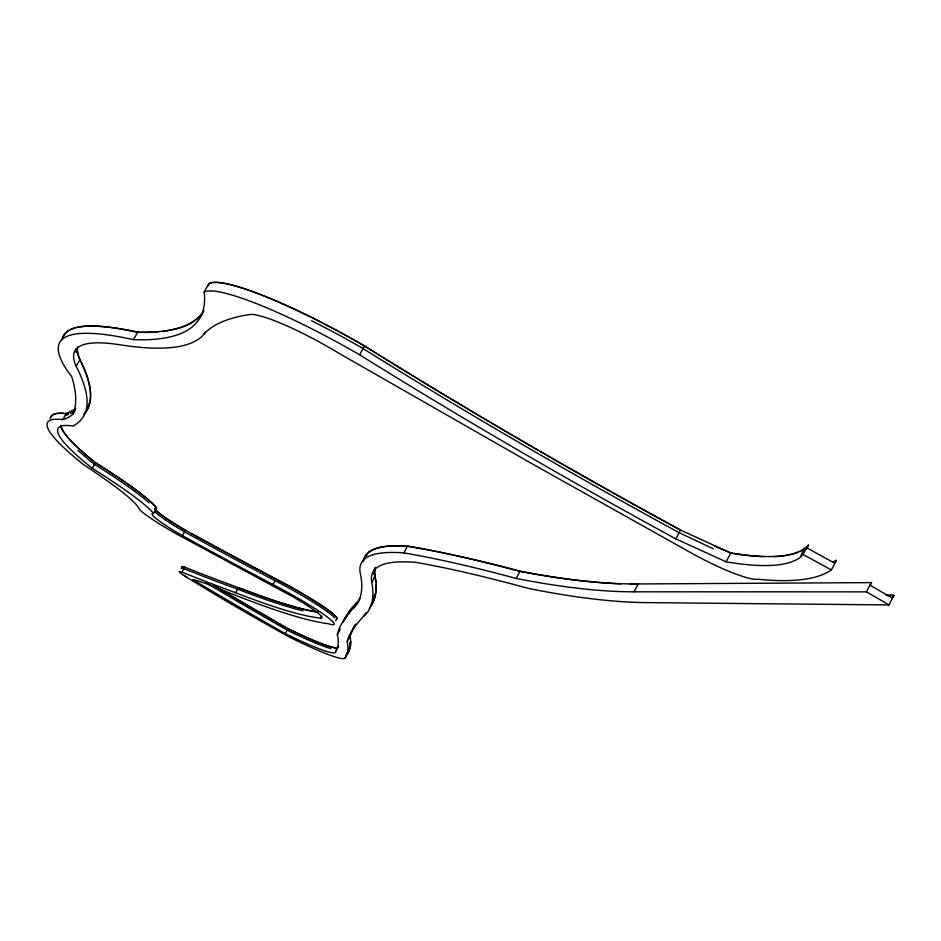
<?xml version="1.0" encoding="UTF-8"?>
<svg xmlns="http://www.w3.org/2000/svg" width="941" height="941" viewBox="0 0 941 941"><rect width="100%" height="100%" fill="white"/><g stroke="black" fill="none" stroke-linecap="round" stroke-linejoin="round"><path stroke-width="1.41" d="M77.727 346.853A637.786 81.126 28.2 0 0 79.985 359.556L76.174 366.343A2712.915 251.271 32.3 0 1 73.21 425.979A335.796 35.605 28.7 0 0 92.289 468.336A146.02 14.268 29.2 0 1 153.512 513.433A47.168 4.646 28.9 0 0 182.436 535.711L188.482 539.028A805.661 96.288 29.1 0 0 272.949 584.514A57.836 5.575 28.8 0 1 324.116 614.685A57.836 5.575 28.8 0 1 328.127 623.683A644.115 63.223 29.6 0 1 211.76 585.737A166.345 14.609 28.7 0 0 192.787 579.632A720.041 76.033 28.5 0 0 285.311 633.669A99.558 8.987 28.8 0 0 335.631 651.29A2394.751 191.058 31.2 0 0 337.372 634.505C340.066 621.695 350.522 613.144 356.862 602.499A4559.086 361.567 32.7 0 0 360.144 598.264M315.694 611.779A583.244 58.142 29.6 0 1 238.638 587.76L236.085 586.796A1320.376 136.904 30.5 0 1 184.683 567.164L181.942 572.152A16.715 1.482 28.9 0 0 182.919 574.822L187.459 577.692A261.351 24.584 28.7 0 0 289.699 637.257A106.533 9.598 28.8 0 0 345.053 658.018A2376.519 189.611 31.1 0 0 347.194 641.597C350.123 629.917 359.462 621.825 366.167 612.603M351.958 630.482L349.029 637.763L353.934 626.741M347.194 641.597L354.145 626.859M343.018 621.742L349.511 610.791L356.862 602.499M343.23 621.86L344.3 619.625M364.308 616.026A4498.839 352.275 32.6 0 0 371.801 582.455A1017.35 111.226 27.1 0 1 416.051 562.4A2085.903 196.081 26.1 0 1 528.571 588.443A3817.39 513.904 34.2 0 0 646.843 602.616L888.951 604.934L893.95 595.488L892.139 598.029L870.307 585.361L871.401 582.408L866.402 591.854L634.046 591.807A3887.906 521.984 34.3 0 1 516.162 578.444A2096.642 198.375 26.1 0 0 403.818 552.896A1022.091 112.461 27.1 0 0 360.379 573.834A4561.074 355.898 32.7 0 1 353.734 608.215M763.598 556.625A674.297 116.437 29.5 0 1 731.098 553.155L680.555 530.077A1529.054 356.098 27.4 0 1 364.485 345.912A147.796 23.16 29 0 0 208.82 283.617L204.032 292.18A147.843 22.796 29 0 1 359.591 354.781A1529.784 350.64 27.4 0 0 675.826 538.864L726.111 561.824A673.885 114.496 29.4 0 0 800.873 556.849C800.062 553.073 812.401 539.605 806.143 549.097M805.284 549.45L808.59 545.274M800.873 556.849L803.096 554.508L808.213 545.074M807.002 548.168L808.401 545.38M76.174 366.343A637.939 79.844 28.2 0 1 119.719 344.747A1386.658 188.518 31.9 0 0 201.833 336.537L203.832 334.278A1814.636 243.684 25.8 0 1 250.13 314.47A79.068 12.245 29 0 1 338.983 353.322L531.006 463.16L691.247 552.979A65.223 10.327 28 0 0 758.081 579.233A955.891 163.334 30.1 0 0 831.35 569.94L836.396 560.46L834.479 563.059L807.119 548.027M343.43 621.201L345.488 617.414M726.111 561.824L730.851 552.979A673.662 116.319 29.5 0 0 805.896 547.427M675.826 538.864L680.555 530.077M634.046 591.807L638.269 583.961L871.754 582.608M516.162 578.444L520.067 571.246A3885.871 530.101 34.4 0 0 638.269 583.961M181.942 572.152A1320.682 134.739 30.5 0 0 233.274 591.877L235.662 592.759A583.102 57.189 29.5 0 0 320.54 618.084L321.716 615.943M337.372 634.505L340.266 629.223M358.827 600.581A4560.015 361.638 32.7 0 1 357.086 602.616L356.168 604.287A4560.592 359.991 32.7 0 0 359.45 600.076M373.942 577.95L374.93 576.163A4496.016 357.803 32.7 0 1 375.777 582.314M371.801 582.455L375.165 576.292A1017.115 113.014 27 0 1 375.577 567.611M335.631 651.29L338.395 646.232A99.534 9.128 28.8 0 1 288.017 628.729A721.441 77.444 28.5 0 1 214.336 585.867A719.9 77.256 28.5 0 0 288.017 628.729A99.793 9.151 28.8 0 0 335.937 647.973M345.888 654.854A106.262 9.681 28.8 0 0 346.794 654.324L347.605 652.866A2375.578 192.634 31.2 0 0 350.346 645.62M345.053 658.018L347.805 652.972A2375.931 192.67 31.2 0 0 350.064 636.339M403.818 552.896L407.512 546.145A2096.101 201.562 26.1 0 1 520.067 571.246M285.311 633.669L288.017 628.729M713.537 548.885L679.19 532.7A1529.995 354.71 27.4 0 1 362.967 348.511L364.39 345.923A1529.784 356.298 27.4 0 0 680.566 530.148M359.591 354.781L364.485 345.912M235.662 592.759L238.473 587.654A582.985 58.119 29.6 0 0 318.305 612.109M182.625 568.223A16.491 1.482 28.9 0 1 184.071 568.717A1320.623 136.292 30.5 0 0 235.438 588.372L237.826 589.242L238.638 587.76M272.949 584.514L275.948 579.056A805.472 97.84 29.1 0 1 191.494 533.594L185.412 530.289A47.391 4.752 28.9 0 1 154.947 508.34M182.436 535.711L185.448 530.277A47.156 4.729 28.9 0 1 155.171 508.469M184.06 568.717L184.871 567.27A16.491 1.494 28.9 0 0 182.236 567.094M60.812 425.944A336.008 36.217 28.7 0 0 95.276 462.607A145.773 14.468 29.2 0 1 156.359 507.811L155.465 509.41A47.391 4.729 28.9 0 0 154.512 509.481M153.512 513.433L156.571 507.928A145.996 14.491 29.2 0 0 95.453 462.678A335.725 36.181 28.7 0 1 61.047 426.073M95.276 462.607L94.359 464.254A145.773 14.409 29.2 0 1 149.09 502.859M92.289 468.336L95.453 462.678M207.761 286.299L209.161 283.806A147.396 23.102 29 0 1 211.619 282.865M203.832 334.278L205.114 331.985M320.54 618.084A46.744 4.505 28.8 0 0 292.945 596.817L177.049 534.265A48.309 4.752 29 0 1 151.325 518.667L146.631 515.397A48.309 4.752 29 0 1 139.021 508.646A169.345 16.444 29.3 0 0 83.596 464.678L74.504 457.208A359.838 38.169 28.7 0 1 62.788 419.627L66.176 413.581L74.48 409.582M62.788 419.627C67.693 418.004 73.257 415.722 75.092 410.394L74.41 410.982M73.01 414.111A5066.815 387.892 33.2 0 0 71.681 376.565A728.805 91.065 28 0 1 133.504 339.654L137.704 332.138A1783.077 241.355 32.5 0 0 203.95 310.577M344.618 618.99L349.723 610.909L357.086 602.616M354.322 626.165L355.663 624.036M345.912 616.814L352.252 608.357M835.996 560.248L835.949 560.295A954.162 165.675 30.1 0 1 833.267 562.036M805.896 549.368L804.802 550.367M75.174 409.053L75.845 408.5M74.715 409.723L71.587 411.629M72.986 412.017L70.599 413.405M69.716 412.511L70.728 412.052M68.717 414.287L65.423 415.475M68.646 412.946L66.411 413.722M886.281 595.265L893.597 595.277M886.634 595.465L893.95 595.488M714.795 546.203L730.851 552.979M803.096 554.508L831.35 569.94M866.402 591.854L888.951 604.934M184.448 575.821L187.459 577.692M204.032 292.18L204.42 294.31A1783.677 237.591 32.5 0 1 133.504 339.654M363.497 560.789A1021.855 114.273 27.1 0 1 407.512 546.145M275.948 579.056A57.824 5.658 28.8 0 1 336.749 619.19M155.618 507.999A47.156 4.729 28.9 0 1 156.571 507.928M79.985 359.556A2712.021 255.293 32.4 0 1 83.902 414.311M836.396 560.46A955.562 165.922 30.1 0 1 833.632 562.236M62.247 339.736A728.616 92.524 28 0 1 137.704 332.138M50.72 416.781A359.768 38.781 28.7 0 1 66.176 413.581M182.048 566.988A16.715 1.506 28.9 0 1 184.707 567.164M347.805 652.972A106.509 9.751 28.8 0 1 346.888 653.501M375.165 576.292A4496.921 357.886 32.7 0 1 369.225 608.345M76.092 352.452A638.139 80.797 28.2 0 1 76.315 348.711M88.701 404.089A2711.609 254.058 32.4 0 1 85.349 412.476M94.359 464.254A336.031 36.052 28.7 0 1 77.985 450.339M155.336 512.057A47.391 4.729 28.9 0 0 184.542 531.865L190.611 535.206A805.825 97.429 29.1 0 0 275.101 580.679A57.601 5.611 28.8 0 1 334.69 617.767M336.043 619.66A57.601 5.611 28.8 0 1 335.678 620.637M205.738 582.679A721.488 77.091 28.5 0 0 287.252 630.211A99.793 9.104 28.8 0 0 330.985 648.631M362.944 561.73A1021.585 113.708 27.1 0 1 364.461 557.978M365.026 557.119A1021.585 113.708 27.1 0 1 367.355 554.602M373.565 574.469A1017.515 112.532 27.1 0 1 374.706 568.376M374.589 594.9A4496.58 356.168 32.7 0 1 371.083 605.51M349.699 642.715A2375.754 191.752 31.2 0 1 349.723 644.985M349.534 647.114A2375.754 191.752 31.2 0 1 346.806 654.336M181.437 568.54A16.491 1.482 28.9 0 1 181.695 568.023M303.073 610.862A583.279 57.872 29.6 0 1 237.826 589.242M49.991 418.627A359.533 38.581 28.7 0 1 51.861 416.628M62.035 339.242A728.393 92.065 28 0 1 63.223 336.866M202.938 313.153A1783.865 240.343 32.5 0 1 199.457 317.776M311.471 320.705A147.408 22.996 29 0 1 362.967 348.511M806.272 547.627A674.297 116.437 29.5 0 1 803.191 549.803M802.061 550.45A674.297 116.437 29.5 0 1 799.627 551.661M798.333 552.226A674.297 116.437 29.5 0 1 790.534 554.637M789.181 554.931A674.297 116.437 29.5 0 1 784.923 555.684M783.724 555.849A674.297 116.437 29.5 0 1 773.431 556.649M213.219 282.606A147.396 23.102 29 0 1 219.476 282.7M220.735 282.841A147.396 23.102 29 0 1 364.39 345.923M199.069 317.164A1783.689 241.437 32.5 0 1 172.862 329.738M171.509 330.02A1783.689 241.437 32.5 0 1 161.358 331.573M157.288 331.95A1783.689 241.437 32.5 0 1 137.974 332.314A728.346 92.489 28 0 0 107.45 327.103M62.776 338.525A728.346 92.489 28 0 1 74.692 328.091M75.962 327.739A728.346 92.489 28 0 1 92.689 326.139M94.171 326.162A728.346 92.489 28 0 1 106.015 326.95M52.825 414.899A359.521 38.757 28.7 0 1 56.225 413.699M57.307 413.534A359.521 38.757 28.7 0 1 63.647 413.464M347.594 652.866A106.262 9.728 28.8 0 1 346.688 653.383M349.864 636.234A2375.578 192.634 31.2 0 1 350.299 638.786M350.522 641.197A2375.578 192.634 31.2 0 1 350.546 643.479M375.941 584.632A4496.016 357.803 32.7 0 1 375.941 589.054M375.788 591.148A4496.016 357.803 32.7 0 1 372.001 603.816M374.73 574.963A1017.444 113.049 27 0 1 375.33 567.482M638.563 584.126A3887.295 530.312 34.4 0 1 629.764 584.09M620.742 583.843A3887.295 530.312 34.4 0 1 593.889 582.091M592.512 581.961A3887.295 530.312 34.4 0 1 520.314 571.399A2095.713 201.515 26.1 0 0 407.759 546.298M364.567 557.942A1021.514 114.237 27.1 0 1 365.473 556.131M366.037 555.272A1021.514 114.237 27.1 0 1 406.336 546.203M336.537 619.072A57.601 5.646 28.8 0 0 275.972 579.091A805.767 97.876 29.1 0 1 191.482 533.618M155.406 507.881A47.391 4.752 28.9 0 1 156.347 507.799M85.749 411.593A2711.35 255.223 32.4 0 1 84.396 413.334M89.971 401.054A2711.35 255.223 32.4 0 0 79.714 359.415A638.104 81.161 28.2 0 1 77.256 347.899M89.736 402.242A2711.35 255.223 32.4 0 1 86.36 410.676"/></g></svg>
